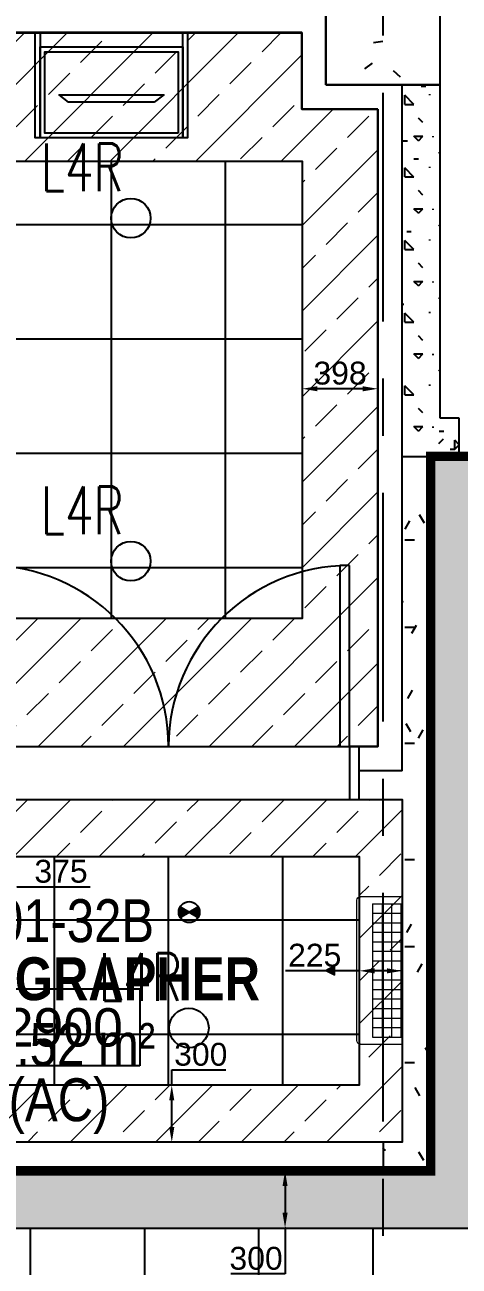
# Model space of a CAD drawing. Header units: millimetres. Extents: x -92759 to 184353, y -15225 to 86714.
# Drawn here: x -55015 to -52733, y 72541 to 79056 of the extents above; entities that cross this region are included whole.
import ezdxf

# ---------------------------------------------------------------- set-up
doc = ezdxf.new("R2010")
doc.units = ezdxf.units.MM
doc.linetypes.add('HIDDEN', pattern=[0.375, 0.25, -0.125])
doc.linetypes.add('IDA - Grid Line', pattern=[2100, 1200, -300, 300, -300])
doc.layers.get('Defpoints').update_dxf_attribs({"color": 8})
for name, color, linetype in [('0-1', 9, 'Continuous'), ('0-Motion Sensor', 1, 'Continuous'), ('A-_DOOR----_E', 8, 'Continuous'), ('A-_ROOMNAME_A', 8, 'Continuous'), ('A-_WALL----_E', 8, 'Continuous'), ('A-_WALL----_H-1', 9, 'Continuous'), ('A-_WALLPRTN_E', 8, 'Continuous'), ('A-PATT-CONC', 8, 'Continuous'), ('E-_LITG _ CKT -DB', 1, 'HIDDEN'), ('E-legend', 1, 'Continuous'), ('HF', 7, 'Continuous'), ('HF Text', 7, 'Continuous'), ('HFI 02', 7, 'Continuous'), ('M-ACMV_FCU', 5, 'Continuous'), ('S-_COLN----_E', 8, 'Continuous')]:
    doc.layers.add(name, color=color, linetype=linetype)
for name, color, linetype, true_color in [('1599_FURN_RHH_BLK8 _NEW__1ST STY_dwg _2_-1', 7, 'Continuous', 0xaaaaaa), ('A-_FURN_HIDDEN-2', 7, 'Continuous', 0xaaaaaa), ('S-_ANOTGRID_E-1', 9, 'IDA - Grid Line', 0x808080)]:
    doc.layers.add(name, color=color, linetype=linetype, true_color=true_color)
doc.layers.add('HFI 9MM FPB', color=94, linetype='Continuous', lineweight=5)
doc.styles.add('Arial', font='arial.ttf')
doc.styles.add('Arial Narrow_2', font='ARIALN.TTF', dxfattribs={"height": 225})
doc.styles.add('Arial Narrow_B_1', font='ARIALNB.TTF', dxfattribs={"height": 300})
doc.styles.add('Arial_4', font='arial.ttf', dxfattribs={"height": 1.8})
doc.styles.add('Simplex', font='simplex_.ttf', dxfattribs={"width": 0.7, "height": 450})
doc.styles.get("Standard").update_dxf_attribs({"font": 'arial.ttf'})
doc.dimstyles.get("Standard").update_dxf_attribs({"dimtxt": 0.18, "dimasz": 0.18, "dimexe": 0.18, "dimexo": 0.0625, "dimgap": 0.09, "dimtad": 0, "dimtih": 1, "dimtoh": 1, "dimdec": 4, "dimzin": 0, "dimdsep": 46, "dimtxsty": 'Standard', "dimcen": 0.09, "dimadec": 0, "dimazin": 0, "dimtfac": 1, "dimtdec": 4, "dimtofl": 0, "dimtmove": 0, "dimatfit": 3, "dimfxl": 1, "dimtolj": 1, "dimtzin": 0, "dimarcsym": 0})
pattern_1 = [(0, (-11870.95, 40538.3), (381, 381), [47.625, -333.375]), (90, (-11870.95, 40538.3), (-381, 381), [47.625, -333.375]), (135, (-11823.33, 40538.3), (-381.0004, 3e-14), [67.352, -471.463]), (0, (-11823.33, 40752.6), (381, 381), [47.625, -333.375]), (45, (-11799.5, 40728.8), (0, 381.0004), [33.676, -505.139]), (135, (-11799.5, 40728.8), (-381.0004, 3e-14), [33.676, -505.139]), (0, (-11680.45, 40847.85), (381, 381), [67.352, -313.648]), (45, (-11680.45, 40847.85), (0, 381.0004), [47.625, -491.19]), (135, (-11613.1, 40847.85), (-381.0004, 3e-14), [47.625, -491.19]), (90, (-11609, 40633.54), (-381, 381), [47.625, -333.375]), (45, (-11609, 40633.54), (0, 381.0004), [33.676, -505.139]), (135, (-11585.2, 40657.35), (-381.0004, 3e-14), [33.676, -505.139]), (0, (-11823.33, 40633.54), (381, 381), [23.812, -319.087]), (0, (-11537.58, 40728.8), (381, 381), [23.812, -319.087]), (90, (-11656.64, 40776.4), (-381, 381), [23.812, -319.087]), (135, (-11609, 40562.1), (-381.0004, 3e-14), [33.676, -505.139]), (135, (-11775.7, 40824.04), (-381.0004, 3e-14), [33.676, -505.139]), (45, (-11692.36, 40663.3), (0, 381.0004), [33.676, -505.139]), (90, (-11740, 40585.9), (-381, 381), [5.953, -375.047]), (90, (-11722.12, 40746.65), (-381, 381), [5.953, -375.047]), (90, (-11543.53, 40812.13), (-381, 381), [5.953, -375.047]), (90, (-11537.58, 40609.73), (-381, 381), [5.953, -375.047])]
pattern_2 = [(0, (-11870.95, 40538.29), (609.6, 152.4), [50.292, -406.908, 50.292, -406.908, -2438.4]), (0, (-11870.95, 40538.29), (609.6, 152.4), [-914.4, 50.292, -864.108, 50.292, -406.908, -1066.8]), (0, (-11870.95, 40538.29), (609.6, 152.4), [-2286, 50.292, -254.508, 50.292, -711.708]), (120, (-11642.35, 40614.49), (-436.7823, 451.729), [50.292, -406.908, 50.292, -406.908, -2438.4]), (120, (-11642.35, 40614.49), (-436.7823, 451.729), [-914.4, 50.292, -864.108, 50.292, -406.908, -1066.8]), (120, (-11642.35, 40614.49), (-436.7823, 451.729), [-2286, 50.292, -254.508, 50.292, -711.708]), (240, (-11566.15, 40919.29), (-172.8177, -604.129), [50.292, -406.908, 50.292, -406.908, -2438.4]), (240, (-11566.15, 40919.29), (-172.8177, -604.129), [-914.4, 50.292, -864.108, 50.292, -406.908, -1066.8]), (240, (-11566.15, 40919.29), (-172.8177, -604.129), [-2286, 50.292, -254.508, 50.292, -711.708])]

# ---------------------------------------------------------------- blocks, each defined once
blk = doc.blocks.new('IDA - F - Double - Swing - 2000L X 2200H - TD-01-10522686-BLK8_RHH_1ST STOREY PLAN')
at = {"layer": 'A-_DOOR----_E'}
for p, q in [((-950, 1088.5), (-900, 1088.5)), ((-950, 138.5), (-950, 1088.5)), ((-900, 1088.5), (-900, 138.5)), ((950, 1088.5), (900, 1088.5)), ((900, 1088.5), (900, 138.5)), ((950, 138.5), (950, 1088.5)), ((-950, 138.5), (-1000, 138.5)), ((-900, 138.5), (-950, 138.5)), ((-950, -138.5), (-950, 138.5)), ((900, 138.5), (950, 138.5)), ((1000, 138.5), (950, 138.5)), ((950, 138.5), (950, -138.5)), ((-1000, -138.5), (-950, -138.5)), ((950, -138.5), (1000, -138.5))]:
    blk.add_line(p, q, dxfattribs=at)
for centre, start, end in [((-950, 138.5), 360, 90), ((-950, 138.5), 0, 90), ((950, 138.5), 90, 180), ((950, 138.5), 90, 180)]:
    blk.add_arc(centre, 950, start, end, dxfattribs=at)
blk = doc.blocks.new('1599_FURN_RHH_BLK8 _NEW__1ST STY_dwg _2_-10346281-BLK8_RHH_1ST STOREY PLAN')
at = {"layer": 'A-_FURN_HIDDEN-2', "color": 8, "flags": 128}
for points in [[(-18682.1, -878.1), (-18707.1, -878.1), (-18707.1, -326.1), (-18682.1, -326.1), (-18682.1, -878.1), (-19482.1, -878.1), (-19482.1, -326.1), (-18682.1, -326.1)], [(-19457.1, -878.1), (-19482.1, -878.1), (-19482.1, -326.1), (-19457.1, -326.1)], [(-18707.1, -878.1), (-19457.1, -878.1), (-19457.1, -401.1), (-18707.1, -401.1)], [(-18732.1, -853.1), (-19432.1, -853.1), (-19432.1, -426.1), (-18732.1, -426.1)], [(-18857.1, -690.6), (-19307.1, -690.6), (-19357.1, -653.1), (-18807.1, -653.1)]]:
    blk.add_lwpolyline(points, close=True, dxfattribs=at)
blk = doc.blocks.new('A$Cb2bf8f38')
at = {"layer": 'A-_WALL----_H-1'}
h = blk.add_hatch(dxfattribs=at)
h.set_pattern_fill('FP_2', color=256, style=0, pattern_type=2)
h.set_pattern_definition(pattern_1)
h.paths.add_polyline_path([(-9950, 44250), (-9900, 44250), (-9900, 46200), (-10100, 46200), (-10100, 44250)])
h = blk.add_hatch(dxfattribs=at)
h.set_pattern_fill('FP_2', color=256, style=0, pattern_type=2)
h.set_pattern_definition(pattern_1)
h.paths.add_polyline_path([(-2650, 44250), (-2650, 44450), (-8700, 44450), (-8700, 44250), (-2800, 44250)])
h.paths.add_polyline_path([(-9900, 44250), (-9800, 44250), (-9800, 44450), (-9900, 44450), (-9900, 44329.8)])
h = blk.add_hatch(dxfattribs=at)
h.set_pattern_fill('FP_1', color=256, style=0, pattern_type=2)
h.set_pattern_definition(pattern_2)
h.paths.add_polyline_path([(-9950, 42450), (-9950, 44250), (-10100, 44250), (-10100, 42450)])
h = blk.add_hatch(dxfattribs=at)
h.set_pattern_fill('FP_1', color=256, style=0, pattern_type=2)
h.set_pattern_definition(pattern_2)
h.paths.add_polyline_path([(-10100, 42450), (-10100, 42600), (-10327, 42600), (-10327, 42450), (-10227, 42450)])
h.paths.add_polyline_path([(-16700, 42450), (-16449, 42450), (-16449, 42600), (-16800, 42600), (-16800, 42450)])
h.paths.add_polyline_path([(-18223, 42450), (-17900, 42450), (-17900, 42600), (-18350, 42600), (-18350, 42450)])
h.paths.add_polyline_path([(-14449, 42450), (-12327, 42450), (-12327, 42600), (-14449, 42600), (-14449, 42588.5)])
h.paths.add_polyline_path([(-15149, 42450), (-15149, 42600), (-15349, 42600), (-15349, 42450)])
h = blk.add_hatch(dxfattribs=at)
h.set_pattern_fill('FP_1', color=256, style=0, pattern_type=2)
h.set_pattern_definition(pattern_2)
h.paths.add_polyline_path([(-10100, 40650), (-9950, 40650), (-9950, 42450), (-10100, 42450), (-10100, 41748.3)])
h = blk.add_hatch(dxfattribs=at)
h.set_pattern_fill('FP_1', color=256, style=0, pattern_type=2)
h.set_pattern_definition(pattern_2)
h.paths.add_polyline_path([(-12150, 40500), (-12150, 40650), (-18350, 40650), (-18350, 40500), (-14327.6, 40500)])
h.paths.add_polyline_path([(-10200, 40500), (-9950, 40500), (-9950, 40650), (-10200, 40650), (-10200, 40575)])
at = {"layer": 'S-_COLN----_E'}
h = blk.add_hatch(dxfattribs=at)
h.set_pattern_fill('FP_4', color=256, style=0, pattern_type=2)
h.set_pattern_definition([(50, (-11870.95, 40538.3), (1093.1, -95.63), [114.3, -1257.3]), (355, (-11871, 40538.3), (-211.46, 1146.34), [91.44, -1005.84]), (100.451, (-11779.9, 40530.3), (881.66, 1050.7), [97.14, -1068.54]), (46.184, (-11871, 40843.1), (1626.47, -252.26), [171.45, -1885.95]), (96.636, (-11735.4, 40822), (1424.4, 1484.57), [145.7, -1602.8]), (351.184, (-11871, 40843.1), (1424.43, 1484.55), [137.16, -1508.76]), (21, (-11718.55, 40766.9), (909.69, -613.59), [114.3, -1257.3]), (326, (-11718.6, 40766.9), (370.81, 1105.13), [91.44, -1005.84]), (71.451, (-11642.7, 40715.8), (1280.5, 491.53), [97.14, -1068.54]), (37.5, (-11870.95, 40538.3), (18.531, 507.33), [50.29, -943.356, 50.29, -970.79, -1009.65]), (37.5, (-11870.95, 40538.3), (18.531, 507.33), [-2014.73, 50.29, -959.36]), (7.5, (-11870.95, 40538.3), (400.92, 601.084), [50.29, -531.876, 50.29, -920.496, -384.81]), (7.5, (-11870.95, 40538.3), (400.92, 601.084), [-1552.96, 50.29, -334.52]), (327.5, (-12210.8, 40538.3), (813.545, -34.374), [50.29, -330.71, 50.29, -1138.43, -1577.34]), (327.5, (-12210.8, 40538.3), (813.545, -34.374), [-1569.72, 50.29, -1527.05]), (317.5, (-12363.2, 40538.3), (888.775, 152.56), [50.29, -445.01, 50.29, -739.14, -1120.14]), (317.5, (-12363.2, 40538.3), (888.775, 152.56), [-1284.73, 50.29, -1069.85])])
h.paths.add_polyline_path([(-10500, 46200), (-9900, 46200), (-9900, 46800), (-10500, 46800), (-10500, 46473)])
at = {"layer": 'A-_WALL----_E'}
for p, q in [((-10500, 46473), (-10500, 46800)), ((-17173, 46473), (-10627, 46473)), ((-9900, 46200), (-10100, 46200)), ((-10100, 44250), (-10100, 46200)), ((-9900, 44450), (-9900, 46200)), ((-9800, 44450), (-9900, 44450)), ((-9800, 44250), (-9800, 44450)), ((-10100, 42600), (-10100, 44250)), ((-10100, 44250), (-9800, 44250)), ((-10100, 42600), (-10327, 42600))]:
    blk.add_line(p, q, dxfattribs=at)
at = {"layer": 'A-_WALLPRTN_E'}
for p, q in [((-10627, 46473), (-10627, 46073)), ((-10500, 46200), (-10500, 46473)), ((-10100, 46200), (-10500, 46200)), ((-10627, 46073), (-10227, 46073)), ((-10227, 46073), (-10227, 44250)), ((-10227, 44250), (-10227, 42727)), ((-9950, 40500), (-9950, 44250)), ((-10227, 42727), (-10327, 42727)), ((-10327, 42727), (-10327, 42450)), ((-10327, 42450), (-10100, 42450)), ((-10100, 42450), (-10100, 40650)), ((-10100, 40650), (-10200, 40650)), ((-10200, 40650), (-10200, 40500)), ((-10200, 40500), (-9950, 40500))]:
    blk.add_line(p, q, dxfattribs=at)
at = {"layer": 'S-_ANOTGRID_E-1'}
blk.add_line((-10200, -20141.4), (-10200, 53272.8), dxfattribs=at)
at = {"layer": 'S-_COLN----_E'}
for p, q in [((-10500, 46600), (-10500, 46473)), ((-9900, 46200), (-9900, 46600)), ((-10500, 46473), (-10500, 46200)), ((-10500, 46200), (-10100, 46200)), ((-10100, 46200), (-9900, 46200))]:
    blk.add_line(p, q, dxfattribs=at)
at = {"layer": '1599_FURN_RHH_BLK8 _NEW__1ST STY_dwg _2_-1'}
blk.add_blockref('1599_FURN_RHH_BLK8 _NEW__1ST STY_dwg _2_-10346281-BLK8_RHH_1ST STOREY PLAN', (7455.1, 46800), dxfattribs=at)
at = {"layer": 'A-_DOOR----_E'}
blk.add_blockref('IDA - F - Double - Swing - 2000L X 2200H - TD-01-10522686-BLK8_RHH_1ST STOREY PLAN', (-11327, 42588.5), dxfattribs=at)
at = {"layer": 'A-_ROOMNAME_A', "char_height": 225, "attachment_point": 1}
for s, insert, width, style in [('R01-32B', (-12419.9, 41925.7), 1274.683, 'Arial Narrow_2'), ('RADIOGRAPHER', (-12965.2, 41621), 2597.467, 'Arial Narrow_B_1'), ('11.52 m²', (-12414.7, 41276.9), 1262.658, 'Arial Narrow_2'), ('(AC)', (-12167.2, 40985.9), 661.392, 'Arial Narrow_2')]:
    blk.add_mtext(s, dxfattribs=dict(at, insert=insert, width=width, style=style))
blk = doc.blocks.new('*D492')
at = {"layer": 'Defpoints', "color": 0, "transparency": 16777216}
for p in [(1159.9, 499961.7), (1156, 499661.7), (1159.9, 499661.7)]:
    blk.add_point(p, dxfattribs=at)
at = {"layer": 'HFI 02', "color": 0, "lineweight": -2, "transparency": 16777216}
for p, q in [((1159.8, 499961.7), (1155.9, 499961.7)), ((1156, 499881.7), (1156, 499741.7)), ((1159.8, 499661.7), (1155.9, 499661.7)), ((1156, 499661.7), (1156, 499421.1)), ((1156, 499421.1), (871.4, 499421.1))]:
    blk.add_line(p, q, dxfattribs=at)
at = {"layer": 'HFI 02', "color": 0, "transparency": 16777216}
for points in [[(1142.7, 499881.7), (1169.4, 499881.7), (1156, 499961.7)], [(1142.7, 499741.7), (1169.4, 499741.7), (1156, 499661.7)]]:
    blk.add_solid(points, dxfattribs=at)
at = {"layer": 'HFI 02', "color": 152, "true_color": 0x2776bb, "transparency": 16777216, "insert": (1003.7, 499502.4), "char_height": 120, "attachment_point": 5, "style": 'Arial'}
blk.add_mtext('\\A1;300', dxfattribs=at)
blk = doc.blocks.new('*D686')
at = {"layer": 'Defpoints', "color": 0, "transparency": 16777216}
for p in [(1246, 504173.7), (1246, 504066.7), (1644, 504100.7)]:
    blk.add_point(p, dxfattribs=at)
at = {"layer": 'HFI 02', "color": 0, "lineweight": -2, "transparency": 16777216}
for p, q in [((1246, 504173.7), (1246, 504066.5)), ((1564, 504066.7), (1326, 504066.7)), ((1644, 504100.7), (1644, 504066.5))]:
    blk.add_line(p, q, dxfattribs=at)
at = {"layer": 'HFI 02', "color": 0, "transparency": 16777216}
for points in [[(1326, 504080), (1326, 504053.3), (1246, 504066.7)], [(1564, 504080), (1564, 504053.3), (1644, 504066.7)]]:
    blk.add_solid(points, dxfattribs=at)
at = {"layer": 'HFI 02', "color": 152, "true_color": 0x2776bb, "transparency": 16777216, "insert": (1445, 504148), "char_height": 120, "attachment_point": 5, "style": 'Arial'}
blk.add_mtext('\\A1;398', dxfattribs=at)
blk = doc.blocks.new('*D684')
at = {"layer": 'Defpoints', "color": 0, "transparency": 16777216}
for p in [(1546, 501011.7), (1546, 501011.7), (1771, 501011.7)]:
    blk.add_point(p, dxfattribs=at)
at = {"layer": 'HFI 02', "color": 0, "lineweight": -2, "transparency": 16777216}
for p, q in [((1546, 501011.7), (1157.9, 501011.7)), ((1546, 501011.8), (1546, 501011.9)), ((1691, 501011.7), (1626, 501011.7)), ((1771, 501011.8), (1771, 501011.9))]:
    blk.add_line(p, q, dxfattribs=at)
at = {"layer": 'HFI 02', "color": 0, "transparency": 16777216}
for points in [[(1626, 501025), (1626, 500998.4), (1546, 501011.7)], [(1691, 501025), (1691, 500998.4), (1771, 501011.7)]]:
    blk.add_solid(points, dxfattribs=at)
at = {"layer": 'HFI 02', "color": 152, "true_color": 0x2776bb, "transparency": 16777216, "insert": (1311.9, 501093), "char_height": 120, "attachment_point": 5, "style": 'Arial'}
blk.add_mtext('\\A1;225', dxfattribs=at)
blk = doc.blocks.new('*D672')
at = {"layer": 'Defpoints', "color": 0, "transparency": 16777216}
for p in [(560.8, 500411.7), (560.8, 500411.7), (560.8, 500111.7)]:
    blk.add_point(p, dxfattribs=at)
at = {"layer": 'HFI 02', "color": 0, "lineweight": -2, "transparency": 16777216}
for p, q in [((560.8, 500411.7), (560.8, 500491.7)), ((560.8, 500491.7), (845.5, 500491.7)), ((560.9, 500411.7), (561, 500411.7)), ((560.8, 500191.7), (560.8, 500331.7)), ((560.8, 500111.7), (560.7, 500111.7))]:
    blk.add_line(p, q, dxfattribs=at)
at = {"layer": 'HFI 02', "color": 0, "transparency": 16777216}
for points in [[(547.5, 500331.7), (574.2, 500331.7), (560.8, 500411.7)], [(547.5, 500191.7), (574.2, 500191.7), (560.8, 500111.7)]]:
    blk.add_solid(points, dxfattribs=at)
at = {"layer": 'HFI 02', "color": 152, "true_color": 0x2776bb, "transparency": 16777216, "insert": (713.2, 500573), "char_height": 120, "attachment_point": 5, "style": 'Arial'}
blk.add_mtext('\\A1;300', dxfattribs=at)
blk = doc.blocks.new('*D673')
at = {"layer": 'Defpoints', "color": 0, "transparency": 16777216}
for p in [(-629, 501452.2), (-629, 501402.5), (-254, 501452.2)]:
    blk.add_point(p, dxfattribs=at)
at = {"layer": 'HFI 02', "color": 0, "lineweight": -2, "transparency": 16777216}
for p, q in [((-629, 501402.5), (-629, 501452.4)), ((-549, 501452.2), (-334, 501452.2)), ((-254, 501452.3), (-254, 501452.4)), ((-254, 501452.2), (131.9, 501452.2))]:
    blk.add_line(p, q, dxfattribs=at)
at = {"layer": 'HFI 02', "color": 0, "transparency": 16777216}
for points in [[(-549, 501465.6), (-549, 501438.9), (-629, 501452.2)], [(-334, 501465.6), (-334, 501438.9), (-254, 501452.2)]]:
    blk.add_solid(points, dxfattribs=at)
at = {"layer": 'HFI 02', "color": 152, "true_color": 0x2776bb, "transparency": 16777216, "insert": (-21.1, 501533.6), "char_height": 120, "attachment_point": 5, "style": 'Arial'}
blk.add_mtext('\\A1;375', dxfattribs=at)
blk = doc.blocks.new('A$C020d881d')
at = {"layer": 'E-legend', "lineweight": 25}
blk.add_circle((818.7, 172), 103.8, dxfattribs=at)
at = {"layer": 'E-legend', "lineweight": 25, "style": 'Simplex', "width": 0.7}
blk.add_text('L4R', height=250, dxfattribs=at).set_placement((345.2, 314.3))
blk = doc.blocks.new('Motion Sensor')
at = {"layer": 'E-legend', "lineweight": 25}
h = blk.add_hatch(color=256, dxfattribs=at)
h.dxf.hatch_style = 1
h.paths.add_polyline_path([(10021, -17121.6), (9973.3, -17094.1, 0.131652), (9965.9, -17121.6, 0.131652), (9973.3, -17149.1)])
h = blk.add_hatch(color=256, dxfattribs=at)
h.dxf.hatch_style = 1
h.paths.add_polyline_path([(10068.6, -17094.1), (10021, -17121.6), (10068.6, -17149.1, 0.131652), (10076, -17121.6, 0.131652)])
for p, q in [((9973.3, -17094.1), (10068.6, -17149.1)), ((9973.3, -17149.1), (10068.6, -17094.1))]:
    blk.add_line(p, q, dxfattribs=at)
blk.add_circle((10021, -17121.6), 55, dxfattribs=at)
blk = doc.blocks.new('EL_B8_L1_R4')
at = {"color": 6, "linetype": 'HIDDEN', "ltscale": 40, "const_width": 50}
blk.add_lwpolyline([(13092.9, -27358.3), (13092.9, -43108.3), (10382.9, -43108.3), (10382.9, -42358.3), (6692.9, -42358.3), (6692.9, -42758.3), (2092.9, -42758.3), (2092.9, -35258.3), (-3607.1, -35258.3), (-3607.1, -24683.3), (4692.9, -24683.3), (4692.9, -34658.3), (10992.9, -34658.3), (10992.9, -14008.3), (2242.9, -14008.3), (2242.9, -2458.3), (-3957.1, -2458.3), (-3957.1, -58.3), (842.9, -58.3), (842.9, 3691.7), (2342.9, 3691.7), (2342.9, -58.3), (13092.9, -58.3), (13092.9, -12058.3)], dxfattribs=at)
at = {"layer": '0-Motion Sensor'}
blk.add_blockref('Motion Sensor', (-10446.8, 18421.4), dxfattribs=at)
at = {"layer": 'E-_LITG _ CKT -DB', "ltscale": 0.5}
for p in [(-1550.7, 4769.7), (-1550.7, 2969.7), (-1245.7, 519.7)]:
    blk.add_blockref('A$C020d881d', p, dxfattribs=at)
blk = doc.blocks.new('A$C18b254fe')
at = {"layer": 'M-ACMV_FCU', "lineweight": 5}
h = blk.add_hatch(color=256, dxfattribs=at)
h.dxf.hatch_style = 1
h.paths.add_polyline_path([(-405, 0), (-355, -25), (-355, 25)])
for p, q in [((-237, 368.5), (-237, -368.5)), ((-155, 350), (-5, 350)), ((-105, -350), (-105, 350)), ((-55, -350), (-55, 350)), ((0, 386.5), (0, -386.5)), ((-155, 300), (-5, 300)), ((-155, 250), (-5, 250)), ((-155, 200), (-5, 200)), ((-155, 150), (-5, 150)), ((-155, 100), (-5, 100)), ((-405, 0), (-355, 25)), ((-405, 0), (-355, -25)), ((-355, -25), (-355, 25)), ((-305, 0), (-355, 0)), ((-155, 50), (-5, 50)), ((-155, 0), (-5, 0)), ((-155, -50), (-5, -50)), ((-155, -100), (-5, -100)), ((-155, -150), (-5, -150)), ((-155, -200), (-5, -200)), ((-155, -250), (-5, -250)), ((-155, -300), (-5, -300)), ((-155, -350), (-5, -350))]:
    blk.add_line(p, q, dxfattribs=at)
for points in [[(-219, 386.5), (0, 386.5), (0, -386.5), (-219, -386.5)], [(-155, -350), (-155, 350)], [(-5, 350), (-5, -350)]]:
    blk.add_lwpolyline(points, dxfattribs=at)
for centre, start, end in [((-219, 368.5), 90, 180), ((-219, -368.5), 180, 270)]:
    blk.add_arc(centre, 18, start, end, dxfattribs=at)
blk = doc.blocks.new('ACMV_B8L1_R9')
at = {"layer": 'M-ACMV_FCU', "color": 3, "lineweight": 5, "xscale": -1, "rotation": 180}
blk.add_blockref('A$C18b254fe', (236770, -35860.9), dxfattribs=at)
blk = doc.blocks.new('RCP_B8L1')
at = {"layer": 'A-PATT-CONC'}
h = blk.add_hatch(dxfattribs=at)
h.set_pattern_fill('ANSI37', color=256, scale=189, angle=45)
h.set_pattern_definition([(90, (1245.95, 505261.7), (-600.075, 0), []), (180, (1245.95, 505261.7), (-6e-14, -600.075), [])])
h.paths.add_polyline_path([(-5954.04966, 505261.70958), (1245.95034, 505261.70958), (1245.95034, 502861.70958), (-5954.04966, 502861.70958)])
h = blk.add_hatch(dxfattribs=at)
h.set_pattern_fill('ANSI37', color=256, scale=189, angle=45)
h.set_pattern_definition([(90, (-4454.05, 501611.7), (-600.075, 0), []), (180, (-4454.05, 501611.7), (-6e-14, -600.075), [])])
h.paths.add_polyline_path([(-779.04966, 501611.70958), (-779.04966, 501311.70958), (-629.04966, 501311.70958), (-629.04966, 501611.70958), (1545.95034, 501611.70958), (1545.95034, 500411.70958), (-4454.04966, 500411.70958), (-4454.04966, 501611.70958)])
h = blk.add_hatch(dxfattribs=at)
h.set_pattern_fill('ANSI37', color=256, scale=189, angle=45)
h.set_pattern_definition([(90, (-2178.97, 497861.7), (-600.075, 0), []), (180, (-2178.97, 497861.7), (-6e-14, -600.075), [])])
h.paths.add_polyline_path([(13420.95033, 497861.70958), (13420.95033, 457661.70958), (12820.95033, 457661.70958), (12820.95033, 497861.70958), (-2178.96619, 497861.70958), (-2178.96619, 499661.70958), (13420.95033, 499661.70958)])
at = {"layer": 'HFI 9MM FPB'}
h = blk.add_hatch(dxfattribs=at)
h.set_pattern_fill('ANSI33', color=256, scale=50)
h.paths.add_polyline_path([(1643.95034, 505534.70958), (1243.95034, 505534.70958), (1243.95034, 505935.6459), (-5302.04966, 505935.6459), (-5302.04966, 505534.70958), (-6352.04966, 505534.70958), (-6352.04966, 502188.70958), (1643.95034, 502188.70958)])
h.paths.add_polyline_path([(-5954.04966, 505261.70958), (1245.95034, 505261.70958), (1245.95034, 502861.70958), (-5954.04966, 502861.70958)], flags=16)
h = blk.add_hatch(dxfattribs=at)
h.set_pattern_fill('ANSI33', color=256, scale=50)
h.paths.add_polyline_path([(3420.95034, 503711.71507), (3420.95034, 499961.70958), (14170.95033, 499961.70958), (14170.95033, 498786.70958), (14170.95033, 496961.70958), (14620.95033, 496961.70958), (14620.95033, 495861.70958), (14170.95033, 495861.70958), (14170.95033, 487961.70958), (14770.95033, 487961.70958), (14770.95033, 488411.70958), (17420.95033, 488411.70958), (17420.95033, 489484.4), (17420.95033, 489561.70958), (19070.95033, 489561.70958), (19070.95033, 488561.70958), (18870.95033, 488561.70958), (18870.95033, 487961.70958), (19070.95033, 487961.70958), (19070.95033, 485386.70958), (15770.95033, 485386.70958), (15770.95033, 486036.70958), (14170.95033, 486036.70958), (14170.95033, 474361.70958), (16695.95033, 474361.70958), (16695.95033, 472561.70958), (14827.95033, 472561.70958), (14827.95033, 472661.70958), (14170.95033, 472661.70958), (14170.95033, 456911.7134), (11460.95032, 456911.7134), (11460.95032, 457661.70958), (7770.95034, 457661.70958), (7770.95034, 457211.70958), (3170.94439, 457211.70958), (3170.94439, 464761.70958), (-2529.04966, 464761.70958), (-2529.04966, 475336.70958), (5770.95034, 475336.70958), (5770.95034, 465361.70958), (12071.95033, 465361.70958), (12071.95033, 486011.70958), (3321.95033, 486011.70958), (3321.95033, 497561.70958), (-2879.04966, 497561.70958), (-2879.04966, 499961.70958), (1920.95034, 499961.70958), (1920.95034, 503711.71507), (2120.95034, 503711.71507)])
h.paths.add_polyline_path([(13420.95033, 497861.70958), (13420.95033, 457661.70958), (12820.95033, 457661.70958), (12820.95033, 497861.70958), (-2178.96619, 497861.70958), (-2178.96619, 499661.70958), (13420.95033, 499661.70958)], flags=16)
h.paths.add_polyline_path([(12070.95033, 496961.70958), (3671.95033, 496961.70959), (3671.95033, 486161.70959), (12070.95033, 486161.70958)], flags=16)
h.paths.add_polyline_path([(15120.95033, 488099.20958), (15120.95033, 486299.20958), (16320.95033, 486299.20958), (16320.95033, 485699.20958), (18720.95033, 485699.20958), (18720.95033, 488099.20958)], flags=16)
h.paths.add_polyline_path([(8070.95034, 463261.70958), (11870.95034, 463261.70958), (11870.95034, 459461.70958), (8070.95034, 459461.70958)], flags=0)
h.paths.add_polyline_path([(7920.95034, 463411.70958), (12020.95034, 463411.70958), (12020.95034, 459311.70958), (7920.95034, 459311.70958)], flags=16)
h.paths.add_polyline_path([(-1979.04966, 474849.20967), (5220.95034, 474849.20967), (5220.95034, 465249.22398), (-1979.04966, 465249.22398)], flags=16)
h.paths.add_polyline_path([(-2529.04966, 467793.20229), (-2529.04966, 464761.70958), (3170.94439, 464761.70958), (3170.94439, 457211.70958), (7770.95034, 457211.70958), (7770.95034, 457661.70958), (11460.95032, 457661.70958), (11460.95032, 456911.7134), (14170.95033, 456911.7134), (14170.95033, 472661.70958), (14020.95033, 472661.70958), (14020.95033, 457061.70958), (11610.95032, 457061.70958), (11610.95032, 457811.70958), (7620.95034, 457811.70958), (7620.95034, 457361.70958), (3320.94439, 457361.70958), (3320.94439, 464911.70958), (-2379.04966, 464911.70958), (-2379.04966, 467793.20229), (-2379.04966, 475186.70967), (5620.95034, 475186.70967), (5620.95034, 465211.72398), (12220.95033, 465211.72398), (12220.95033, 486011.70958), (12070.95033, 486011.70958), (12070.95033, 465361.72398), (5770.95034, 465361.72398), (5770.95034, 475336.70967), (-2529.04966, 475336.70967)], flags=16)
h = blk.add_hatch(dxfattribs=at)
h.set_pattern_fill('ANSI33', color=256, scale=50)
h.paths.add_polyline_path([(-4679.04966, 501912.6459), (-769.04966, 501912.6459), (-769.04966, 501311.71227), (-639.04966, 501311.71227), (-639.04966, 501911.70958), (1770.95034, 501911.70958), (1770.95034, 500111.70958), (-4679.04966, 500111.70958)])
h.paths.add_polyline_path([(-779.04966, 501611.70958), (-779.04966, 501311.70958), (-629.04966, 501311.70958), (-629.04966, 501611.70958), (1545.95034, 501611.70958), (1545.95034, 500411.70958), (-4454.04966, 500411.70958), (-4454.04966, 501611.70958)], flags=16)
at = {"layer": 'HF'}
for points in [[(1643.95034, 505534.70958), (1243.95034, 505534.70958), (1243.95034, 505935.6459), (-5302.04966, 505935.6459), (-5302.04966, 505534.70958), (-6352.04966, 505534.70958), (-6352.04966, 502188.70958), (1643.95034, 502188.70958)], [(-4679.04966, 501912.6459), (-769.04966, 501912.6459), (-769.04966, 501311.71227), (-639.04966, 501311.71227), (-639.04966, 501911.70958), (1770.95034, 501911.70958), (1770.95034, 500111.70958), (-4679.04966, 500111.70958)], [(13420.95033, 497861.70958), (13420.95033, 457661.70958), (12820.95033, 457661.70958), (12820.95033, 497861.70958), (-2178.96619, 497861.70958), (-2178.96619, 499661.70958), (13420.95033, 499661.70958)]]:
    blk.add_lwpolyline(points, close=True, dxfattribs=at)
for points in [[(3321.95033, 486011.70958), (3321.95033, 497561.70958), (-2879.04966, 497561.70958), (-2879.04966, 499961.70958), (1920.95034, 499961.70958), (1920.95034, 503711.71507), (2120.95034, 503711.71507), (3420.95034, 503711.71507)], [(-779.04966, 501611.70958), (-779.04966, 501311.70958), (-629.04966, 501311.70958), (-629.04966, 501611.70958), (1545.95034, 501611.70958), (1545.95034, 500411.70958), (-4454.04966, 500411.70958), (-4454.04966, 501611.70958), (-779.04966, 501611.70958)]]:
    blk.add_lwpolyline(points, dxfattribs=at)
at = {"layer": 'HFI 02'}
blk.add_lwpolyline([(-5954.04966, 505261.70958), (1245.95034, 505261.70958), (1245.95034, 502861.70958), (-5954.04966, 502861.70958)], close=True, dxfattribs=at)
at = {"layer": 'HF Text', "insert": (-970.84708, 500815.87036), "char_height": 201.462343, "width": 1263.3462081, "attachment_point": 1, "style": 'Arial_4', "bg_fill": 16, "box_fill_scale": 1.5, "bg_fill_color": 256, "bg_fill_transparency": 0}
blk.add_mtext('CH= 2900', dxfattribs=at)
at = {"layer": 'HFI 02'}
for base, p1, p2, picture, middle in [((1245.95034, 504066.65529), (1643.95034, 504100.74541), (1245.95034, 504173.74541), '*D686', (1444.95034, 504147.96498)), ((1545.95034, 501011.70958), (1770.95034, 501011.70958), (1545.95034, 501011.70958), '*D684', (1311.91214, 501092.97834))]:
    dim = blk.add_linear_dim(base=base, p1=p1, p2=p2, dimstyle='Standard', dxfattribs=at)
    dim.commit()
    dim.dimension.update_dxf_attribs({"geometry": picture, "text_midpoint": middle})
dim = blk.add_linear_dim(base=(-629.04966, 501452.24993), p1=(-254.04966, 501452.24993), p2=(-629.04966, 501402.48298), dimstyle='Standard', dxfattribs=at)
dim.commit()
dim.dimension.update_dxf_attribs({"geometry": '*D673', "text_midpoint": (-21.07558, 501452.24993), "dimtype": 128})
dim = blk.add_linear_dim(base=(560.83973, 500411.70958), p1=(560.83973, 500111.70958), p2=(560.83973, 500411.70958), angle=90, dimstyle='Standard', dxfattribs=at)
dim.commit()
dim.dimension.update_dxf_attribs({"geometry": '*D672', "text_midpoint": (713.15896, 500573.01927)})
dim = blk.add_linear_dim(base=(1156.04765, 499661.70958), p1=(1159.8803, 499961.70958), p2=(1159.8803, 499661.70958), angle=90, dimstyle='Standard', dxfattribs=at)
dim.commit()
dim.dimension.update_dxf_attribs({"geometry": '*D492', "text_midpoint": (1003.72842, 499421.08231), "dimtype": 128})

msp = doc.modelspace()

# ---------------------------------------------------------------- block references
at = {"layer": '0-1'}
msp.add_blockref('A$Cb2bf8f38', (-42933, 32541.2), dxfattribs=at)

# ---------------------------------------------------------------- next in the draw order: block references
at = {"color": 0}
msp.add_blockref('EL_B8_L1_R4', (-53725.9, 73099.6), dxfattribs=at)
at = {"layer": 'A-PATT-CONC', "color": 152, "true_color": 0x2776bb}
msp.add_blockref('RCP_B8L1', (-54804, -426920.5), dxfattribs=at)

# ---------------------------------------------------------------- next in the draw order: block references
at = {"layer": 'M-ACMV_FCU', "color": 5}
msp.add_blockref('ACMV_B8L1_R9', (-289803, 109954.6), dxfattribs=at)

doc.saveas('drawing.dxf')
